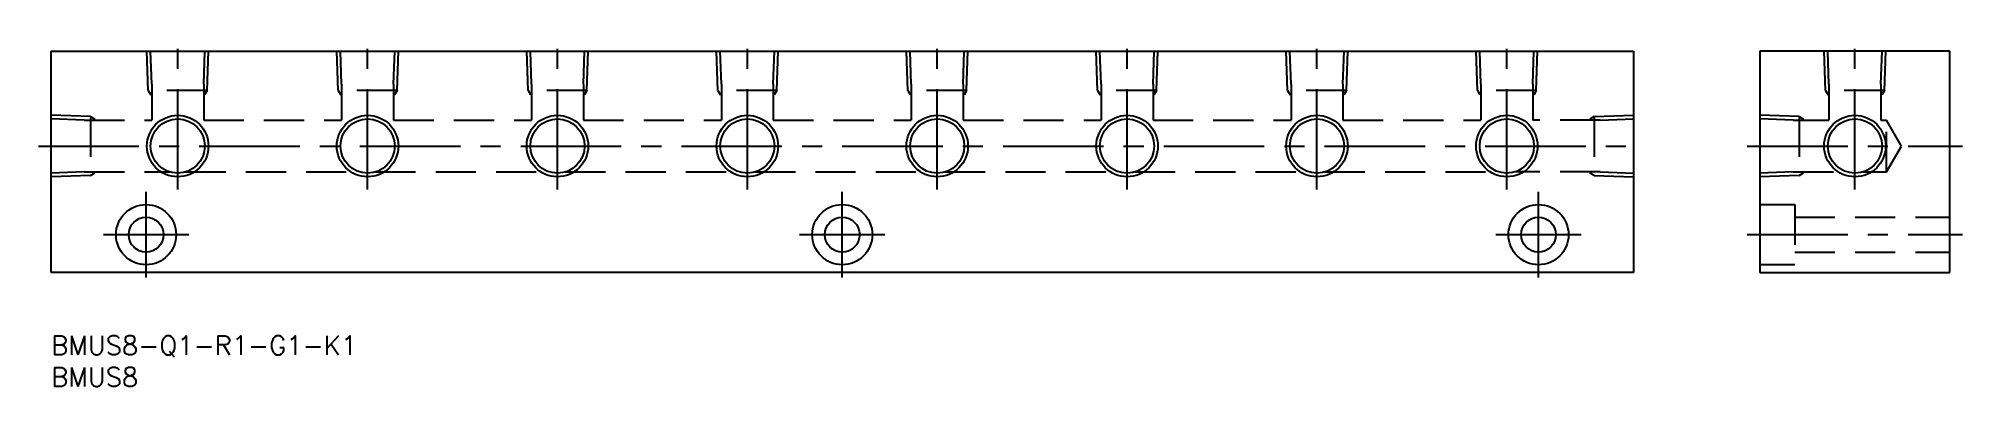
# Model space of a CAD drawing. Extents: x -2 to 302, y -8 to 47.
import ezdxf

# ---------------------------------------------------------------- set-up
doc = ezdxf.new("R2010")
doc.units = 0
doc.header["$LTSCALE"] = 0.5
doc.linetypes.add('CENTER', pattern=[50.8, 31.75, -6.35, 6.35, -6.35])
doc.linetypes.add('DASHED', pattern=[19.05, 12.7, -6.35])
for name, color, linetype in [('MSM_CENTER', 1, 'CENTER'), ('MSM_CONTINUOUS', 7, 'CONTINUOUS'), ('MSM_DASHED', 4, 'DASHED'), ('MSM_NARROW', 5, 'CONTINUOUS'), ('MSM_PART_NUMBER', 7, 'CONTINUOUS')]:
    doc.layers.add(name, color=color, linetype=linetype)
doc.styles.get("Standard").update_dxf_attribs({"font": 'txt.shx', "height": 3, "bigfont": 'bigfont.shx'})

# ---------------------------------------------------------------- blocks, each defined once
blk = doc.blocks.new('*U5')
at = {"layer": 'MSM_PART_NUMBER'}
blk.add_text('BMUS8-Q1-R1-G1-K1', height=3, dxfattribs=at).set_placement((0, -3))
blk = doc.blocks.new('*U6')
at = {"layer": 'MSM_PART_NUMBER'}
blk.add_text('BMUS8', height=3, dxfattribs=at).set_placement((0, -8))

msp = doc.modelspace()

# ---------------------------------------------------------------- linework, layer by layer
at = {"layer": 'MSM_CENTER'}
for p, q in [((20, 23.14), (20, 47)), ((50, 23.14), (50, 47)), ((80, 23.14), (80, 47)), ((110, 23.14), (110, 47)), ((140, 23.14), (140, 47)), ((170, 23.14), (170, 47)), ((200, 23.14), (200, 47)), ((230, 23.14), (230, 47)), ((285, 23.14), (285, 47)), ((-2, 30), (252, 30)), ((268, 30), (302, 30)), ((15, 9.25), (15, 22.75)), ((125, 9.25), (125, 22.75)), ((235, 9.25), (235, 22.75)), ((8.25, 16), (21.75, 16)), ((118.25, 16), (131.75, 16)), ((228.25, 16), (241.75, 16)), ((268, 16), (302, 16))]:
    msp.add_line(p, q, dxfattribs=at)
at = {"layer": 'MSM_CONTINUOUS'}
for p, q in [((0, 10), (0, 45)), ((0, 45), (250, 45)), ((250, 45), (250, 10)), ((300, 45), (270, 45)), ((270, 45), (270, 10)), ((300, 10), (300, 45)), ((250, 10), (0, 10)), ((270, 10), (300, 10))]:
    msp.add_line(p, q, dxfattribs=at)
for centre, radius in [((20, 30), 4.28), ((50, 30), 4.28), ((80, 30), 4.28), ((110, 30), 4.28), ((140, 30), 4.28), ((170, 30), 4.28), ((200, 30), 4.28), ((230, 30), 4.28), ((285, 30), 4.28), ((15, 16), 4.75), ((15, 16), 2.75), ((125, 16), 4.75), ((125, 16), 2.75), ((235, 16), 4.75), ((235, 16), 2.75)]:
    msp.add_circle(centre, radius, dxfattribs=at)
at = {"layer": 'MSM_DASHED'}
for p, q in [((15.35, 38.8), (15.14, 45)), ((15.9, 39.76), (15.72, 45)), ((24.1, 39.76), (24.28, 45)), ((24.65, 38.8), (24.86, 45)), ((45.35, 38.8), (45.14, 45)), ((45.9, 39.76), (45.72, 45)), ((54.1, 39.76), (54.28, 45)), ((54.65, 38.8), (54.86, 45)), ((75.35, 38.8), (75.14, 45)), ((75.9, 39.76), (75.72, 45)), ((84.1, 39.76), (84.28, 45)), ((84.65, 38.8), (84.86, 45)), ((105.35, 38.8), (105.14, 45)), ((105.9, 39.76), (105.72, 45)), ((114.1, 39.76), (114.28, 45)), ((114.65, 38.8), (114.86, 45)), ((135.35, 38.8), (135.14, 45)), ((135.9, 39.76), (135.72, 45)), ((144.1, 39.76), (144.28, 45)), ((144.65, 38.8), (144.86, 45)), ((165.35, 38.8), (165.14, 45)), ((165.9, 39.76), (165.72, 45)), ((174.1, 39.76), (174.28, 45)), ((174.65, 38.8), (174.86, 45)), ((195.35, 38.8), (195.14, 45)), ((195.9, 39.76), (195.72, 45)), ((204.1, 39.76), (204.28, 45)), ((204.65, 38.8), (204.86, 45)), ((225.35, 38.8), (225.14, 45)), ((225.9, 39.76), (225.72, 45)), ((234.1, 39.76), (234.28, 45)), ((234.65, 38.8), (234.86, 45)), ((280.35, 38.8), (280.14, 45)), ((280.9, 39.76), (280.72, 45)), ((289.1, 39.76), (289.28, 45)), ((289.65, 38.8), (289.86, 45)), ((15.9, 39.76), (15.9, 34.1)), ((24.1, 39.76), (24.1, 34.1)), ((45.9, 39.76), (45.9, 34.1)), ((54.1, 39.76), (54.1, 34.1)), ((75.9, 39.76), (75.9, 34.1)), ((84.1, 39.76), (84.1, 34.1)), ((105.9, 39.76), (105.9, 34.1)), ((114.1, 39.76), (114.1, 34.1)), ((135.9, 39.76), (135.9, 34.1)), ((144.1, 39.76), (144.1, 34.1)), ((165.9, 39.76), (165.9, 34.1)), ((174.1, 39.76), (174.1, 34.1)), ((195.9, 39.76), (195.9, 34.1)), ((204.1, 39.76), (204.1, 34.1)), ((225.9, 39.76), (225.9, 34.1)), ((234.1, 39.76), (234.1, 34.1)), ((280.9, 39.76), (280.9, 34.1)), ((289.1, 39.76), (289.1, 34.1)), ((24.65, 38.8), (15.35, 38.8)), ((15.35, 38.8), (15.75, 38.11)), ((24.65, 38.8), (24.25, 38.11)), ((54.65, 38.8), (45.35, 38.8)), ((45.35, 38.8), (45.75, 38.11)), ((54.65, 38.8), (54.25, 38.11)), ((84.65, 38.8), (75.35, 38.8)), ((75.35, 38.8), (75.75, 38.11)), ((84.65, 38.8), (84.25, 38.11)), ((114.65, 38.8), (105.35, 38.8)), ((105.35, 38.8), (105.75, 38.11)), ((114.65, 38.8), (114.25, 38.11)), ((144.65, 38.8), (135.35, 38.8)), ((135.35, 38.8), (135.75, 38.11)), ((144.65, 38.8), (144.25, 38.11)), ((174.65, 38.8), (165.35, 38.8)), ((165.35, 38.8), (165.75, 38.11)), ((174.65, 38.8), (174.25, 38.11)), ((204.65, 38.8), (195.35, 38.8)), ((195.35, 38.8), (195.75, 38.11)), ((204.65, 38.8), (204.25, 38.11)), ((234.65, 38.8), (225.35, 38.8)), ((225.35, 38.8), (225.75, 38.11)), ((234.65, 38.8), (234.25, 38.11)), ((289.65, 38.8), (280.35, 38.8)), ((280.35, 38.8), (280.75, 38.11)), ((289.65, 38.8), (289.25, 38.11)), ((6.2, 34.65), (0, 34.86)), ((5.24, 34.1), (0, 34.28)), ((5.24, 34.1), (15.9, 34.1)), ((6.2, 34.65), (6.2, 25.35)), ((6.2, 34.65), (6.89, 34.25)), ((24.1, 34.1), (45.9, 34.1)), ((54.1, 34.1), (75.9, 34.1)), ((84.1, 34.1), (105.9, 34.1)), ((114.1, 34.1), (135.9, 34.1)), ((144.1, 34.1), (165.9, 34.1)), ((174.1, 34.1), (195.9, 34.1)), ((204.1, 34.1), (225.9, 34.1)), ((244.76, 34.1), (234.1, 34.1)), ((243.8, 34.65), (243.11, 34.25)), ((243.8, 34.65), (250, 34.86)), ((243.8, 34.65), (243.8, 25.35)), ((244.76, 34.1), (250, 34.28)), ((276.2, 34.65), (270, 34.86)), ((275.24, 34.1), (270, 34.28)), ((275.24, 34.1), (280.9, 34.1)), ((276.2, 34.65), (276.2, 25.35)), ((276.2, 34.65), (276.89, 34.25)), ((289.1, 34.1), (290, 34.1)), ((290, 25.9), (290, 34.1)), ((292.37, 30), (290, 34.1)), ((290, 25.9), (292.37, 30)), ((5.24, 25.9), (0, 25.72)), ((6.2, 25.35), (0, 25.14)), ((5.24, 25.9), (18.76, 25.9)), ((6.2, 25.35), (6.89, 25.75)), ((21.24, 25.9), (48.76, 25.9)), ((51.24, 25.9), (78.76, 25.9)), ((81.24, 25.9), (108.76, 25.9)), ((111.24, 25.9), (138.76, 25.9)), ((141.24, 25.9), (168.76, 25.9)), ((171.24, 25.9), (198.76, 25.9)), ((201.24, 25.9), (228.76, 25.9)), ((244.76, 25.9), (231.24, 25.9)), ((243.8, 25.35), (243.11, 25.75)), ((243.8, 25.35), (250, 25.14)), ((244.76, 25.9), (250, 25.72)), ((275.24, 25.9), (270, 25.72)), ((276.2, 25.35), (270, 25.14)), ((275.24, 25.9), (283.76, 25.9)), ((276.2, 25.35), (276.89, 25.75)), ((286.24, 25.9), (290, 25.9)), ((270, 20.75), (275.5, 20.75)), ((275.5, 20.75), (275.5, 11.25)), ((275.5, 18.75), (300, 18.75)), ((275.5, 13.25), (300, 13.25)), ((275.5, 11.25), (270, 11.25))]:
    msp.add_line(p, q, dxfattribs=at)
at = {"layer": 'MSM_NARROW'}
for centre in [(20, 30), (50, 30), (80, 30), (110, 30), (140, 30), (170, 30), (200, 30), (230, 30), (285, 30)]:
    msp.add_circle(centre, 4.86, dxfattribs=at)

# ---------------------------------------------------------------- block references
at = {"layer": 'MSM_CONTINUOUS'}
for name in ['*U5', '*U6']:
    msp.add_blockref(name, (0, 0), dxfattribs=at)

doc.saveas('drawing.dxf')
